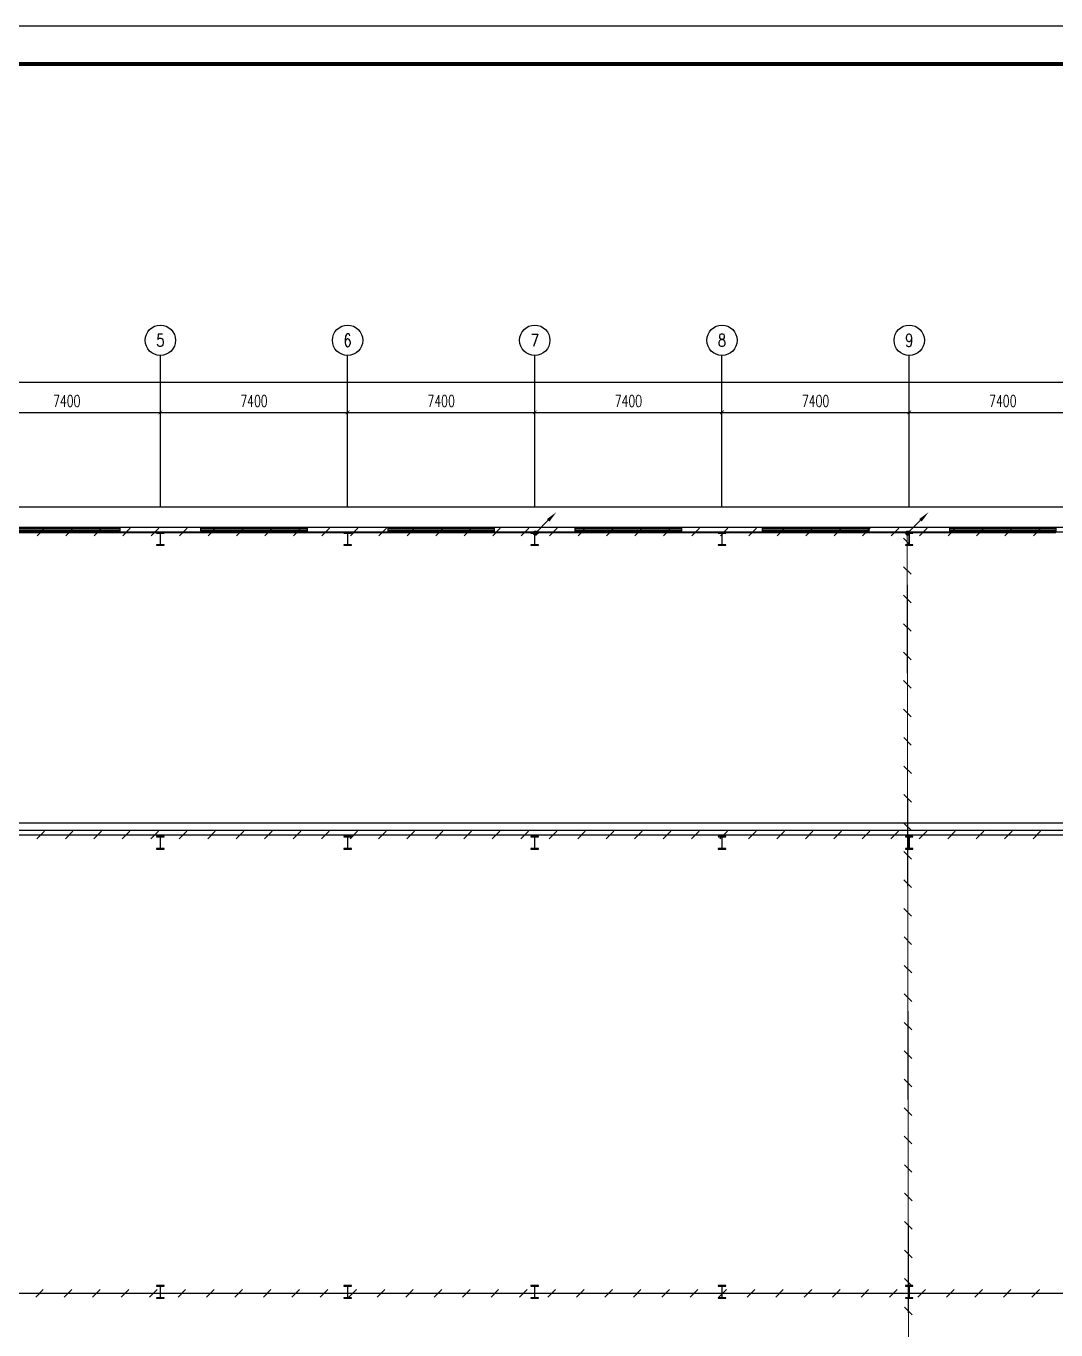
# Model space of a CAD drawing. Extents: x 1751103 to 2598738, y -609732 to 659428.
# Drawn here: x 2132139 to 2172848, y -222593 to -171080 of the extents above; entities that cross this region are included whole.
import ezdxf
from ezdxf.enums import TextEntityAlignment as Align

# ---------------------------------------------------------------- set-up
doc = ezdxf.new("R2010")
doc.units = 0
doc.header["$LTSCALE"] = 1000
doc.header["$MEASUREMENT"] = 0
doc.linetypes.add('CENTER2', pattern=[1.14, 0.75, -0.13, 0.13, -0.13])
doc.layers.get('0').update_dxf_attribs({"linetype": 'CONTINUOUS'})
doc.layers.get('DEFPOINTS').update_dxf_attribs({"linetype": 'CONTINUOUS'})
for name, color, linetype in [('_TCH_MASK', 7, 'CONTINUOUS'), ('AXIS', 3, 'CONTINUOUS'), ('AXIS_TEXT', 7, 'CONTINUOUS'), ('COLUMN', 99, 'CONTINUOUS'), ('GROUND', 2, 'CONTINUOUS'), ('LWIRE', 4, 'CONTINUOUS'), ('PUB_TITLE', 4, 'CONTINUOUS'), ('SHTLN', 4, 'CONTINUOUS'), ('WALL', 9, 'CONTINUOUS'), ('WINDOW', 99, 'CONTINUOUS'), ('WIRE-接地', 4, 'CONTINUOUS')]:
    doc.layers.add(name, color=color, linetype=linetype)
doc.styles.add('_TCH_AXIS', font='COMPLEX', dxfattribs={"bigfont": 'GBCBIG'})
doc.styles.add('COMPLEX', font='COMPLEX')
doc.styles.add('DIM_FONT', font='SIMPLEX', dxfattribs={"width": 0.7, "bigfont": 'GBCBIG'})
doc.styles.get("Standard").update_dxf_attribs({"font": 'gbenor.shx', "bigfont": 'gbcbig.shx'})
doc.dimstyles.new('DIMN150', dxfattribs={"dimscale": 1.5, "dimtxt": 300, "dimasz": 100, "dimexe": 250, "dimexo": 300, "dimgap": 150, "dimtad": 1, "dimdec": 0, "dimzin": 0, "dimtxsty": 'DIM_FONT', "dimblk": 'ARCHTICK', "dimcen": 0.09, "dimclrt": 7, "dimazin": 3, "dimtfac": 1, "dimtdec": 0, "dimtix": 1, "dimtmove": 0, "dimatfit": 3, "dimtolj": 1, "dimtzin": 0})

# ---------------------------------------------------------------- blocks, each defined once
blk = doc.blocks.new('$WINLIB2D$00000001')
for p, q in [((-0.5, 0.5), (0.5, 0.5)), ((-0.5, 0.5), (-0.5, -0.5)), ((0.5, -0.5), (0.5, 0.5)), ((0.5, 0.167), (-0.5, 0.167)), ((0.5, -0.167), (-0.5, -0.167)), ((-0.5, -0.5), (0.5, -0.5))]:
    blk.add_line(p, q)
blk = doc.blocks.new('_AXISO')
blk.add_circle((0, 0), 0.5)
at = {"layer": 'AXIS_TEXT', "style": 'COMPLEX', "width": 1.041667}
blk.add_attdef('A', text='', height=0.56, dxfattribs=at).set_placement((-0.25, -0.28), (0.25, -0.28), align=Align.FIT)
blk = doc.blocks.new('_ARCHTICK')
at = {"color": 0, "linetype": 'BYBLOCK', "const_width": 0.15}
blk.add_lwpolyline([(-0.5, -0.5), (0.5, 0.5)], dxfattribs=at)
blk = doc.blocks.new('*D99')
at = {"layer": 'AXIS', "color": 0}
for p, q in [((2107648, 93942), (2107648, 98817)), ((2107648, 98442), (2315248, 98442)), ((2315248, 93942), (2315248, 98817))]:
    blk.add_line(p, q, dxfattribs=at)
at = {"layer": 'DEFPOINTS', "color": 0}
for p in [(2315248, 98442), (2107648, 93492), (2315248, 93492)]:
    blk.add_point(p, dxfattribs=at)
at = {"layer": 'AXIS', "color": 0, "xscale": 150, "yscale": 150, "zscale": 150, "rotation": 180}
blk.add_blockref('_ARCHTICK', (2107648, 98442), dxfattribs=at)
at = {"layer": 'AXIS', "color": 0, "xscale": 150, "yscale": 150, "zscale": 150}
blk.add_blockref('_ARCHTICK', (2315248, 98442), dxfattribs=at)
at = {"layer": 'AXIS', "color": 7, "insert": (2211448, 98892), "char_height": 450, "attachment_point": 5, "style": 'DIM_FONT'}
blk.add_mtext('\\A1;207600', dxfattribs=at)
blk = doc.blocks.new('*D104')
at = {"layer": 'AXIS', "color": 0}
for p, q in [((2130048, 93942), (2130048, 97617)), ((2137448, 93942), (2137448, 97617)), ((2130048, 97242), (2137448, 97242))]:
    blk.add_line(p, q, dxfattribs=at)
at = {"layer": 'DEFPOINTS', "color": 0}
for p in [(2137448, 97242), (2130048, 93492), (2137448, 93492)]:
    blk.add_point(p, dxfattribs=at)
at = {"layer": 'AXIS', "color": 0, "xscale": 150, "yscale": 150, "zscale": 150, "rotation": 180}
blk.add_blockref('_ARCHTICK', (2130048, 97242), dxfattribs=at)
at = {"layer": 'AXIS', "color": 0, "xscale": 150, "yscale": 150, "zscale": 150}
blk.add_blockref('_ARCHTICK', (2137448, 97242), dxfattribs=at)
at = {"layer": 'AXIS', "color": 7, "insert": (2133748, 97692), "char_height": 450, "attachment_point": 5, "style": 'DIM_FONT'}
blk.add_mtext('\\A1;7400', dxfattribs=at)
blk = doc.blocks.new('*D105')
at = {"layer": 'AXIS', "color": 0}
for p, q in [((2137448, 93942), (2137448, 97617)), ((2144848, 93942), (2144848, 97617)), ((2137448, 97242), (2144848, 97242))]:
    blk.add_line(p, q, dxfattribs=at)
at = {"layer": 'DEFPOINTS', "color": 0}
for p in [(2144848, 97242), (2137448, 93492), (2144848, 93492)]:
    blk.add_point(p, dxfattribs=at)
at = {"layer": 'AXIS', "color": 0, "xscale": 150, "yscale": 150, "zscale": 150, "rotation": 180}
blk.add_blockref('_ARCHTICK', (2137448, 97242), dxfattribs=at)
at = {"layer": 'AXIS', "color": 0, "xscale": 150, "yscale": 150, "zscale": 150}
blk.add_blockref('_ARCHTICK', (2144848, 97242), dxfattribs=at)
at = {"layer": 'AXIS', "color": 7, "insert": (2141148, 97692), "char_height": 450, "attachment_point": 5, "style": 'DIM_FONT'}
blk.add_mtext('\\A1;7400', dxfattribs=at)
blk = doc.blocks.new('*D106')
at = {"layer": 'AXIS', "color": 0}
for p, q in [((2144848, 93942), (2144848, 97617)), ((2152248, 93942), (2152248, 97617)), ((2144848, 97242), (2152248, 97242))]:
    blk.add_line(p, q, dxfattribs=at)
at = {"layer": 'DEFPOINTS', "color": 0}
for p in [(2152248, 97242), (2144848, 93492), (2152248, 93492)]:
    blk.add_point(p, dxfattribs=at)
at = {"layer": 'AXIS', "color": 0, "xscale": 150, "yscale": 150, "zscale": 150, "rotation": 180}
blk.add_blockref('_ARCHTICK', (2144848, 97242), dxfattribs=at)
at = {"layer": 'AXIS', "color": 0, "xscale": 150, "yscale": 150, "zscale": 150}
blk.add_blockref('_ARCHTICK', (2152248, 97242), dxfattribs=at)
at = {"layer": 'AXIS', "color": 7, "insert": (2148548, 97692), "char_height": 450, "attachment_point": 5, "style": 'DIM_FONT'}
blk.add_mtext('\\A1;7400', dxfattribs=at)
blk = doc.blocks.new('*D107')
at = {"layer": 'AXIS', "color": 0}
for p, q in [((2152248, 93942), (2152248, 97617)), ((2159648, 93942), (2159648, 97617)), ((2152248, 97242), (2159648, 97242))]:
    blk.add_line(p, q, dxfattribs=at)
at = {"layer": 'DEFPOINTS', "color": 0}
for p in [(2159648, 97242), (2152248, 93492), (2159648, 93492)]:
    blk.add_point(p, dxfattribs=at)
at = {"layer": 'AXIS', "color": 0, "xscale": 150, "yscale": 150, "zscale": 150, "rotation": 180}
blk.add_blockref('_ARCHTICK', (2152248, 97242), dxfattribs=at)
at = {"layer": 'AXIS', "color": 0, "xscale": 150, "yscale": 150, "zscale": 150}
blk.add_blockref('_ARCHTICK', (2159648, 97242), dxfattribs=at)
at = {"layer": 'AXIS', "color": 7, "insert": (2155948, 97692), "char_height": 450, "attachment_point": 5, "style": 'DIM_FONT'}
blk.add_mtext('\\A1;7400', dxfattribs=at)
blk = doc.blocks.new('*D108')
at = {"layer": 'AXIS', "color": 0}
for p, q in [((2159648, 93942), (2159648, 97617)), ((2167048, 93942), (2167048, 97617)), ((2159648, 97242), (2167048, 97242))]:
    blk.add_line(p, q, dxfattribs=at)
at = {"layer": 'DEFPOINTS', "color": 0}
for p in [(2167048, 97242), (2159648, 93492), (2167048, 93492)]:
    blk.add_point(p, dxfattribs=at)
at = {"layer": 'AXIS', "color": 0, "xscale": 150, "yscale": 150, "zscale": 150, "rotation": 180}
blk.add_blockref('_ARCHTICK', (2159648, 97242), dxfattribs=at)
at = {"layer": 'AXIS', "color": 0, "xscale": 150, "yscale": 150, "zscale": 150}
blk.add_blockref('_ARCHTICK', (2167048, 97242), dxfattribs=at)
at = {"layer": 'AXIS', "color": 7, "insert": (2163348, 97692), "char_height": 450, "attachment_point": 5, "style": 'DIM_FONT'}
blk.add_mtext('\\A1;7400', dxfattribs=at)
blk = doc.blocks.new('*D109')
at = {"layer": 'AXIS', "color": 0}
for p, q in [((2167048, 93942), (2167048, 97617)), ((2174448, 93942), (2174448, 97617)), ((2167048, 97242), (2174448, 97242))]:
    blk.add_line(p, q, dxfattribs=at)
at = {"layer": 'DEFPOINTS', "color": 0}
for p in [(2174448, 97242), (2167048, 93492), (2174448, 93492)]:
    blk.add_point(p, dxfattribs=at)
at = {"layer": 'AXIS', "color": 0, "xscale": 150, "yscale": 150, "zscale": 150, "rotation": 180}
blk.add_blockref('_ARCHTICK', (2167048, 97242), dxfattribs=at)
at = {"layer": 'AXIS', "color": 0, "xscale": 150, "yscale": 150, "zscale": 150}
blk.add_blockref('_ARCHTICK', (2174448, 97242), dxfattribs=at)
at = {"layer": 'AXIS', "color": 7, "insert": (2170748, 97692), "char_height": 450, "attachment_point": 5, "style": 'DIM_FONT'}
blk.add_mtext('\\A1;7400', dxfattribs=at)
blk = doc.blocks.new('$TELECSYS$00000008')
blk.add_line((0.4, 0.4), (-0.4, -0.4))
blk = doc.blocks.new('$TELECSYS$00000079')
for p, q in [((0.7, 0.7), (0, 0)), ((0.104, 0.104), (0.104, 0.104)), ((-0.104, -0.104), (-0.104, -0.104))]:
    blk.add_line(p, q)
at = {"const_width": 0.142}
blk.add_lwpolyline([(-0.071, 0, 1), (0.071, 0, 1)], format="xyb", close=True, dxfattribs=at)
blk.add_solid([(0.63, 0.77), (0.77, 0.63), (1.15, 1.15)])
at = {"width": 0.8, "flags": 9}
blk.add_attdef('A', (0, 0), '', height=0.00002, dxfattribs=at)
blk = doc.blocks.new('W2')
at = {"layer": '_TCH_MASK', "color": 8}
for p, q in [((2107847.9, 81025.1), (2211597.9, 81025.1)), ((2211597.9, 80725.1), (2107847.9, 80725.1))]:
    blk.add_line(p, q, dxfattribs=at)
at = {"layer": 'AXIS', "color": 8}
for p, q in [((2137447.9, 93491.5), (2137447.9, 99491.5)), ((2144847.9, 93491.5), (2144847.9, 99491.5)), ((2152247.9, 93491.5), (2152247.9, 99491.5)), ((2159647.9, 93491.5), (2159647.9, 99491.5)), ((2167047.9, 93491.5), (2167047.9, 99491.5))]:
    blk.add_line(p, q, dxfattribs=at)
at = {"layer": 'COLUMN', "color": 8}
for p, q in [((2137597.9, 92491.5), (2137297.9, 92491.5)), ((2137297.9, 92491.5), (2137297.9, 92473.5)), ((2137297.9, 92473.5), (2137437.9, 92473.5)), ((2137437.9, 92473.5), (2137442.9, 92468.5)), ((2137442.9, 92468.5), (2137442.9, 92014.5)), ((2137452.9, 92468.5), (2137457.9, 92473.5)), ((2137452.9, 92014.5), (2137452.9, 92468.5)), ((2137457.9, 92473.5), (2137597.9, 92473.5)), ((2137597.9, 92473.5), (2137597.9, 92491.5)), ((2144997.9, 92491.5), (2144697.9, 92491.5)), ((2144697.9, 92491.5), (2144697.9, 92473.5)), ((2144697.9, 92473.5), (2144837.9, 92473.5)), ((2144837.9, 92473.5), (2144842.9, 92468.5)), ((2144842.9, 92468.5), (2144842.9, 92014.5)), ((2144852.9, 92468.5), (2144857.9, 92473.5)), ((2144852.9, 92014.5), (2144852.9, 92468.5)), ((2144857.9, 92473.5), (2144997.9, 92473.5)), ((2144997.9, 92473.5), (2144997.9, 92491.5)), ((2152397.9, 92491.5), (2152097.9, 92491.5)), ((2152097.9, 92491.5), (2152097.9, 92473.5)), ((2152097.9, 92473.5), (2152237.9, 92473.5)), ((2152237.9, 92473.5), (2152242.9, 92468.5)), ((2152242.9, 92468.5), (2152242.9, 92014.5)), ((2152252.9, 92468.5), (2152257.9, 92473.5)), ((2152252.9, 92014.5), (2152252.9, 92468.5)), ((2152257.9, 92473.5), (2152397.9, 92473.5)), ((2152397.9, 92473.5), (2152397.9, 92491.5)), ((2159797.9, 92491.5), (2159497.9, 92491.5)), ((2159497.9, 92491.5), (2159497.9, 92473.5)), ((2159497.9, 92473.5), (2159637.9, 92473.5)), ((2159637.9, 92473.5), (2159642.9, 92468.5)), ((2159642.9, 92468.5), (2159642.9, 92014.5)), ((2159652.9, 92468.5), (2159657.9, 92473.5)), ((2159652.9, 92014.5), (2159652.9, 92468.5)), ((2159657.9, 92473.5), (2159797.9, 92473.5)), ((2159797.9, 92473.5), (2159797.9, 92491.5)), ((2167197.9, 92491.5), (2166897.9, 92491.5)), ((2166897.9, 92491.5), (2166897.9, 92473.5)), ((2166897.9, 92473.5), (2167037.9, 92473.5)), ((2167037.9, 92473.5), (2167042.9, 92468.5)), ((2167042.9, 92468.5), (2167042.9, 92014.5)), ((2167052.9, 92468.5), (2167057.9, 92473.5)), ((2167052.9, 92014.5), (2167052.9, 92468.5)), ((2167057.9, 92473.5), (2167197.9, 92473.5)), ((2167197.9, 92473.5), (2167197.9, 92491.5)), ((2137437.9, 92009.5), (2137297.9, 92009.5)), ((2137297.9, 92009.5), (2137297.9, 91991.5)), ((2137297.9, 91991.5), (2137597.9, 91991.5)), ((2137442.9, 92014.5), (2137437.9, 92009.5)), ((2137457.9, 92009.5), (2137452.9, 92014.5)), ((2137597.9, 92009.5), (2137457.9, 92009.5)), ((2137597.9, 91991.5), (2137597.9, 92009.5)), ((2144837.9, 92009.5), (2144697.9, 92009.5)), ((2144697.9, 92009.5), (2144697.9, 91991.5)), ((2144697.9, 91991.5), (2144997.9, 91991.5)), ((2144842.9, 92014.5), (2144837.9, 92009.5)), ((2144857.9, 92009.5), (2144852.9, 92014.5)), ((2144997.9, 92009.5), (2144857.9, 92009.5)), ((2144997.9, 91991.5), (2144997.9, 92009.5)), ((2152237.9, 92009.5), (2152097.9, 92009.5)), ((2152097.9, 92009.5), (2152097.9, 91991.5)), ((2152097.9, 91991.5), (2152397.9, 91991.5)), ((2152242.9, 92014.5), (2152237.9, 92009.5)), ((2152257.9, 92009.5), (2152252.9, 92014.5)), ((2152397.9, 92009.5), (2152257.9, 92009.5)), ((2152397.9, 91991.5), (2152397.9, 92009.5)), ((2159637.9, 92009.5), (2159497.9, 92009.5)), ((2159497.9, 92009.5), (2159497.9, 91991.5)), ((2159497.9, 91991.5), (2159797.9, 91991.5)), ((2159642.9, 92014.5), (2159637.9, 92009.5)), ((2159657.9, 92009.5), (2159652.9, 92014.5)), ((2159797.9, 92009.5), (2159657.9, 92009.5)), ((2159797.9, 91991.5), (2159797.9, 92009.5)), ((2167037.9, 92009.5), (2166897.9, 92009.5)), ((2166897.9, 92009.5), (2166897.9, 91991.5)), ((2166897.9, 91991.5), (2167197.9, 91991.5)), ((2167042.9, 92014.5), (2167037.9, 92009.5)), ((2167057.9, 92009.5), (2167052.9, 92014.5)), ((2167197.9, 92009.5), (2167057.9, 92009.5)), ((2167197.9, 91991.5), (2167197.9, 92009.5)), ((2137597.9, 80491.5), (2137297.9, 80491.5)), ((2137297.9, 80491.5), (2137297.9, 80473.5)), ((2137297.9, 80473.5), (2137437.9, 80473.5)), ((2137437.9, 80473.5), (2137442.9, 80468.5)), ((2137442.9, 80468.5), (2137442.9, 80014.5)), ((2137452.9, 80468.5), (2137457.9, 80473.5)), ((2137452.9, 80014.5), (2137452.9, 80468.5)), ((2137457.9, 80473.5), (2137597.9, 80473.5)), ((2137597.9, 80473.5), (2137597.9, 80491.5)), ((2144997.9, 80491.5), (2144697.9, 80491.5)), ((2144697.9, 80491.5), (2144697.9, 80473.5)), ((2144697.9, 80473.5), (2144837.9, 80473.5)), ((2144837.9, 80473.5), (2144842.9, 80468.5)), ((2144842.9, 80468.5), (2144842.9, 80014.5)), ((2144852.9, 80468.5), (2144857.9, 80473.5)), ((2144852.9, 80014.5), (2144852.9, 80468.5)), ((2144857.9, 80473.5), (2144997.9, 80473.5)), ((2144997.9, 80473.5), (2144997.9, 80491.5)), ((2152397.9, 80491.5), (2152097.9, 80491.5)), ((2152097.9, 80491.5), (2152097.9, 80473.5)), ((2152097.9, 80473.5), (2152237.9, 80473.5)), ((2152237.9, 80473.5), (2152242.9, 80468.5)), ((2152242.9, 80468.5), (2152242.9, 80014.5)), ((2152252.9, 80468.5), (2152257.9, 80473.5)), ((2152252.9, 80014.5), (2152252.9, 80468.5)), ((2152257.9, 80473.5), (2152397.9, 80473.5)), ((2152397.9, 80473.5), (2152397.9, 80491.5)), ((2159797.9, 80491.5), (2159497.9, 80491.5)), ((2159497.9, 80491.5), (2159497.9, 80473.5)), ((2159497.9, 80473.5), (2159637.9, 80473.5)), ((2159637.9, 80473.5), (2159642.9, 80468.5)), ((2159642.9, 80468.5), (2159642.9, 80014.5)), ((2159652.9, 80468.5), (2159657.9, 80473.5)), ((2159652.9, 80014.5), (2159652.9, 80468.5)), ((2159657.9, 80473.5), (2159797.9, 80473.5)), ((2159797.9, 80473.5), (2159797.9, 80491.5)), ((2167197.9, 80491.5), (2166897.9, 80491.5)), ((2166897.9, 80491.5), (2166897.9, 80473.5)), ((2166897.9, 80473.5), (2167037.9, 80473.5)), ((2167037.9, 80473.5), (2167042.9, 80468.5)), ((2167042.9, 80468.5), (2167042.9, 80014.5)), ((2167052.9, 80468.5), (2167057.9, 80473.5)), ((2167052.9, 80014.5), (2167052.9, 80468.5)), ((2167057.9, 80473.5), (2167197.9, 80473.5)), ((2167197.9, 80473.5), (2167197.9, 80491.5)), ((2137437.9, 80009.5), (2137297.9, 80009.5)), ((2137297.9, 80009.5), (2137297.9, 79991.5)), ((2137297.9, 79991.5), (2137597.9, 79991.5)), ((2137442.9, 80014.5), (2137437.9, 80009.5)), ((2137457.9, 80009.5), (2137452.9, 80014.5)), ((2137597.9, 80009.5), (2137457.9, 80009.5)), ((2137597.9, 79991.5), (2137597.9, 80009.5)), ((2144837.9, 80009.5), (2144697.9, 80009.5)), ((2144697.9, 80009.5), (2144697.9, 79991.5)), ((2144697.9, 79991.5), (2144997.9, 79991.5)), ((2144842.9, 80014.5), (2144837.9, 80009.5)), ((2144857.9, 80009.5), (2144852.9, 80014.5)), ((2144997.9, 80009.5), (2144857.9, 80009.5)), ((2144997.9, 79991.5), (2144997.9, 80009.5)), ((2152237.9, 80009.5), (2152097.9, 80009.5)), ((2152097.9, 80009.5), (2152097.9, 79991.5)), ((2152097.9, 79991.5), (2152397.9, 79991.5)), ((2152242.9, 80014.5), (2152237.9, 80009.5)), ((2152257.9, 80009.5), (2152252.9, 80014.5)), ((2152397.9, 80009.5), (2152257.9, 80009.5)), ((2152397.9, 79991.5), (2152397.9, 80009.5)), ((2159637.9, 80009.5), (2159497.9, 80009.5)), ((2159497.9, 80009.5), (2159497.9, 79991.5)), ((2159497.9, 79991.5), (2159797.9, 79991.5)), ((2159642.9, 80014.5), (2159637.9, 80009.5)), ((2159657.9, 80009.5), (2159652.9, 80014.5)), ((2159797.9, 80009.5), (2159657.9, 80009.5)), ((2159797.9, 79991.5), (2159797.9, 80009.5)), ((2167037.9, 80009.5), (2166897.9, 80009.5)), ((2166897.9, 80009.5), (2166897.9, 79991.5)), ((2166897.9, 79991.5), (2167197.9, 79991.5)), ((2167042.9, 80014.5), (2167037.9, 80009.5)), ((2167057.9, 80009.5), (2167052.9, 80014.5)), ((2167197.9, 80009.5), (2167057.9, 80009.5)), ((2167197.9, 79991.5), (2167197.9, 80009.5)), ((2137597.9, 62741.5), (2137297.9, 62741.5)), ((2137297.9, 62741.5), (2137297.9, 62723.5)), ((2137297.9, 62723.5), (2137437.9, 62723.5)), ((2137437.9, 62723.5), (2137442.9, 62718.5)), ((2137442.9, 62718.5), (2137442.9, 62264.5)), ((2137452.9, 62718.5), (2137457.9, 62723.5)), ((2137452.9, 62264.5), (2137452.9, 62718.5)), ((2137457.9, 62723.5), (2137597.9, 62723.5)), ((2137597.9, 62723.5), (2137597.9, 62741.5)), ((2144997.9, 62741.5), (2144697.9, 62741.5)), ((2144697.9, 62741.5), (2144697.9, 62723.5)), ((2144697.9, 62723.5), (2144837.9, 62723.5)), ((2144837.9, 62723.5), (2144842.9, 62718.5)), ((2144842.9, 62718.5), (2144842.9, 62264.5)), ((2144852.9, 62718.5), (2144857.9, 62723.5)), ((2144852.9, 62264.5), (2144852.9, 62718.5)), ((2144857.9, 62723.5), (2144997.9, 62723.5)), ((2144997.9, 62723.5), (2144997.9, 62741.5)), ((2152397.9, 62741.5), (2152097.9, 62741.5)), ((2152097.9, 62741.5), (2152097.9, 62723.5)), ((2152097.9, 62723.5), (2152237.9, 62723.5)), ((2152237.9, 62723.5), (2152242.9, 62718.5)), ((2152242.9, 62718.5), (2152242.9, 62264.5)), ((2152252.9, 62718.5), (2152257.9, 62723.5)), ((2152252.9, 62264.5), (2152252.9, 62718.5)), ((2152257.9, 62723.5), (2152397.9, 62723.5)), ((2152397.9, 62723.5), (2152397.9, 62741.5)), ((2159797.9, 62741.5), (2159497.9, 62741.5)), ((2159497.9, 62741.5), (2159497.9, 62723.5)), ((2159497.9, 62723.5), (2159637.9, 62723.5)), ((2159637.9, 62723.5), (2159642.9, 62718.5)), ((2159642.9, 62718.5), (2159642.9, 62264.5)), ((2159652.9, 62718.5), (2159657.9, 62723.5)), ((2159652.9, 62264.5), (2159652.9, 62718.5)), ((2159657.9, 62723.5), (2159797.9, 62723.5)), ((2159797.9, 62723.5), (2159797.9, 62741.5)), ((2167197.9, 62741.5), (2166897.9, 62741.5)), ((2166897.9, 62741.5), (2166897.9, 62723.5)), ((2166897.9, 62723.5), (2167037.9, 62723.5)), ((2167037.9, 62723.5), (2167042.9, 62718.5)), ((2167042.9, 62718.5), (2167042.9, 62264.5)), ((2167052.9, 62718.5), (2167057.9, 62723.5)), ((2167052.9, 62264.5), (2167052.9, 62718.5)), ((2167057.9, 62723.5), (2167197.9, 62723.5)), ((2167197.9, 62723.5), (2167197.9, 62741.5)), ((2137437.9, 62259.5), (2137297.9, 62259.5)), ((2137297.9, 62259.5), (2137297.9, 62241.5)), ((2137297.9, 62241.5), (2137597.9, 62241.5)), ((2137442.9, 62264.5), (2137437.9, 62259.5)), ((2137457.9, 62259.5), (2137452.9, 62264.5)), ((2137597.9, 62259.5), (2137457.9, 62259.5)), ((2137597.9, 62241.5), (2137597.9, 62259.5)), ((2144837.9, 62259.5), (2144697.9, 62259.5)), ((2144697.9, 62259.5), (2144697.9, 62241.5)), ((2144697.9, 62241.5), (2144997.9, 62241.5)), ((2144842.9, 62264.5), (2144837.9, 62259.5)), ((2144857.9, 62259.5), (2144852.9, 62264.5)), ((2144997.9, 62259.5), (2144857.9, 62259.5)), ((2144997.9, 62241.5), (2144997.9, 62259.5)), ((2152237.9, 62259.5), (2152097.9, 62259.5)), ((2152097.9, 62259.5), (2152097.9, 62241.5)), ((2152097.9, 62241.5), (2152397.9, 62241.5)), ((2152242.9, 62264.5), (2152237.9, 62259.5)), ((2152257.9, 62259.5), (2152252.9, 62264.5)), ((2152397.9, 62259.5), (2152257.9, 62259.5)), ((2152397.9, 62241.5), (2152397.9, 62259.5)), ((2159637.9, 62259.5), (2159497.9, 62259.5)), ((2159497.9, 62259.5), (2159497.9, 62241.5)), ((2159497.9, 62241.5), (2159797.9, 62241.5)), ((2159642.9, 62264.5), (2159637.9, 62259.5)), ((2159657.9, 62259.5), (2159652.9, 62264.5)), ((2159797.9, 62259.5), (2159657.9, 62259.5)), ((2159797.9, 62241.5), (2159797.9, 62259.5)), ((2167037.9, 62259.5), (2166897.9, 62259.5)), ((2166897.9, 62259.5), (2166897.9, 62241.5)), ((2166897.9, 62241.5), (2167197.9, 62241.5)), ((2167042.9, 62264.5), (2167037.9, 62259.5)), ((2167057.9, 62259.5), (2167052.9, 62264.5)), ((2167197.9, 62259.5), (2167057.9, 62259.5)), ((2167197.9, 62241.5), (2167197.9, 62259.5))]:
    blk.add_line(p, q, dxfattribs=at)
at = {"layer": 'GROUND', "color": 8}
for p, q in [((2197547.9, 93491.5), (2121747.9, 93491.5)), ((2197547.9, 92691.5), (2121747.9, 92691.5))]:
    blk.add_line(p, q, dxfattribs=at)
at = {"layer": 'WALL', "color": 8}
for p, q in [((2137447.9, 92691.5), (2135847.9, 92691.5)), ((2135847.9, 92691.5), (2135847.9, 92491.5)), ((2135847.9, 92491.5), (2137297.9, 92491.5)), ((2139047.9, 92691.5), (2137447.9, 92691.5)), ((2137597.9, 92491.5), (2139047.9, 92491.5)), ((2139047.9, 92491.5), (2139047.9, 92691.5)), ((2144847.9, 92691.5), (2143247.9, 92691.5)), ((2143247.9, 92691.5), (2143247.9, 92491.5)), ((2143247.9, 92491.5), (2144697.9, 92491.5)), ((2146447.9, 92691.5), (2144847.9, 92691.5)), ((2144997.9, 92491.5), (2146447.9, 92491.5)), ((2146447.9, 92491.5), (2146447.9, 92691.5)), ((2152247.9, 92691.5), (2150647.9, 92691.5)), ((2150647.9, 92691.5), (2150647.9, 92491.5)), ((2150647.9, 92491.5), (2152097.9, 92491.5)), ((2153847.9, 92691.5), (2152247.9, 92691.5)), ((2152397.9, 92491.5), (2153847.9, 92491.5)), ((2153847.9, 92491.5), (2153847.9, 92691.5)), ((2159647.9, 92691.5), (2158047.9, 92691.5)), ((2158047.9, 92691.5), (2158047.9, 92491.5)), ((2158047.9, 92491.5), (2159497.9, 92491.5)), ((2161247.9, 92691.5), (2159647.9, 92691.5)), ((2159797.9, 92491.5), (2161247.9, 92491.5)), ((2161247.9, 92491.5), (2161247.9, 92691.5)), ((2167047.9, 92691.5), (2165447.9, 92691.5)), ((2165447.9, 92691.5), (2165447.9, 92491.5)), ((2165447.9, 92491.5), (2166897.9, 92491.5)), ((2168647.9, 92691.5), (2167047.9, 92691.5)), ((2167197.9, 92491.5), (2168647.9, 92491.5)), ((2168647.9, 92491.5), (2168647.9, 92691.5))]:
    blk.add_line(p, q, dxfattribs=at)
at = {"layer": 'AXIS', "color": 8}
ref = blk.add_blockref('_AXISO', (2137447.9, 100091.5), dxfattribs=dict(at, xscale=1200, yscale=1200, zscale=1200))
ref.add_attrib('A', '5', dxfattribs={"layer": 'AXIS_TEXT', "color": 8, "height": 493.2, "style": '_TCH_AXIS'}).set_placement((2137283.5, 99844.9), (2137612.3, 99844.9), align=Align.FIT)
ref = blk.add_blockref('_AXISO', (2144847.9, 100091.5), dxfattribs=dict(at, xscale=1200, yscale=1200, zscale=1200))
ref.add_attrib('A', '6', dxfattribs={"layer": 'AXIS_TEXT', "color": 8, "height": 506.1, "style": '_TCH_AXIS', "width": 0.928571}).set_placement((2144691.2, 99838.5), (2145004.5, 99838.5), align=Align.FIT)
ref = blk.add_blockref('_AXISO', (2152247.9, 100091.5), dxfattribs=dict(at, xscale=1200, yscale=1200, zscale=1200))
ref.add_attrib('A', '7', dxfattribs={"layer": 'AXIS_TEXT', "color": 8, "height": 493.2, "style": '_TCH_AXIS'}).set_placement((2152083.5, 99844.9), (2152412.3, 99844.9), align=Align.FIT)
ref = blk.add_blockref('_AXISO', (2159647.9, 100091.5), dxfattribs=dict(at, xscale=1200, yscale=1200, zscale=1200))
ref.add_attrib('A', '8', dxfattribs={"layer": 'AXIS_TEXT', "color": 8, "height": 493.2, "style": '_TCH_AXIS'}).set_placement((2159483.5, 99844.9), (2159812.3, 99844.9), align=Align.FIT)
ref = blk.add_blockref('_AXISO', (2167047.9, 100091.5), dxfattribs=dict(at, xscale=1200, yscale=1200, zscale=1200))
ref.add_attrib('A', '9', dxfattribs={"layer": 'AXIS_TEXT', "color": 8, "height": 506.1, "style": '_TCH_AXIS', "width": 0.928571}).set_placement((2166891.2, 99838.5), (2167204.5, 99838.5), align=Align.FIT)
at = {"layer": 'WINDOW', "color": 8, "xscale": 4200, "yscale": -200, "zscale": 4200}
for p in [(2133747.9, 92591.5), (2141147.9, 92591.5), (2148547.9, 92591.5), (2155947.9, 92591.5), (2163347.9, 92591.5), (2170747.9, 92591.5)]:
    blk.add_blockref('$WINLIB2D$00000001', p, dxfattribs=at)
at = {"layer": 'AXIS', "color": 8}
for p1, p2, distance, picture, middle in [((2107647.9, 93491.5), (2315247.9, 93491.5), 4950, '*D99', (2211447.9, 98891.5)), ((2130047.9, 93491.5), (2137447.9, 93491.5), 3750, '*D104', (2133747.9, 97691.5)), ((2137447.9, 93491.5), (2144847.9, 93491.5), 3750, '*D105', (2141147.9, 97691.5)), ((2144847.9, 93491.5), (2152247.9, 93491.5), 3750, '*D106', (2148547.9, 97691.5)), ((2152247.9, 93491.5), (2159647.9, 93491.5), 3750, '*D107', (2155947.9, 97691.5)), ((2159647.9, 93491.5), (2167047.9, 93491.5), 3750, '*D108', (2163347.9, 97691.5)), ((2167047.9, 93491.5), (2174447.9, 93491.5), 3750, '*D109', (2170747.9, 97691.5))]:
    dim = blk.add_aligned_dim(p1=p1, p2=p2, distance=distance, dimstyle='DIMN150', dxfattribs=at)
    dim.commit()
    dim.dimension.update_dxf_attribs({"geometry": picture, "text_midpoint": middle})

msp = doc.modelspace()

# ---------------------------------------------------------------- linework, layer by layer
at = {"layer": 'PUB_TITLE'}
msp.add_lwpolyline([(2088595, -260180), (2340895, -260180), (2340895, -171080), (2088595, -171080)], close=True, dxfattribs=at)
at = {"layer": 'PUB_TITLE', "const_width": 150}
msp.add_lwpolyline([(2092345, -258680), (2339395, -258680), (2339395, -172580), (2092345, -172580)], close=True, dxfattribs=at)
at = {"layer": 'WIRE-接地', "linetype": 'CENTER2', "const_width": 45}
for points in [[(2107820, -191066), (2211647, -191066), (2211647, -203042), (2315090, -203042), (2315090, -239125), (2107792, -239125), (2107792, -191067)], [(2167043, -239070), (2166968, -191111)], [(2211647, -203042), (2107792, -203042)], [(2107792, -221148), (2315048, -221148)]]:
    msp.add_lwpolyline(points, dxfattribs=at)

# ---------------------------------------------------------------- block references
msp.add_blockref('W2', (0, -283585))
at = {"layer": 'LWIRE', "xscale": 720, "yscale": 720, "zscale": 720}
for p in [(2152274, -191111), (2166987, -191111)]:
    msp.add_blockref('$TELECSYS$00000079', p, dxfattribs=at)
at = {"layer": 'SHTLN', "xscale": 375, "yscale": 375, "zscale": 375}
for p in [(2132733, -191066), (2133858, -191066), (2134983, -191066), (2136108, -191066), (2137233, -191066), (2138358, -191066), (2139483, -191066), (2140608, -191066), (2141733, -191066), (2142858, -191066), (2143983, -191066), (2145108, -191066), (2146233, -191066), (2147358, -191066), (2148483, -191066), (2149608, -191066), (2150733, -191066), (2151858, -191066), (2152983, -191066), (2154108, -191066), (2155233, -191066), (2156358, -191066), (2157483, -191066), (2158608, -191066), (2159733, -191066), (2160858, -191066), (2161983, -191066), (2163108, -191066), (2164233, -191066), (2165358, -191066), (2166483, -191066), (2167608, -191066), (2168733, -191066), (2169858, -191066), (2170983, -191066), (2172108, -191066)]:
    msp.add_blockref('$TELECSYS$00000008', p, dxfattribs=at)
for p, rotation in [((2166968, -191466), 90.08960111679657), ((2166970, -192591), 90.08960111679657), ((2166972, -193716), 90.08960111679657), ((2166974, -194841), 90.08960111679657), ((2166975, -195966), 90.08960111679657), ((2166977, -197091), 90.08960111679657), ((2166979, -198216), 90.08960111679657), ((2166981, -199341), 90.08960111679657), ((2166983, -200466), 90.08960111679657), ((2166984, -201591), 90.08960111679657), ((2132719, -203042), 180), ((2133844, -203042), 180), ((2134969, -203042), 180), ((2136094, -203042), 180), ((2137219, -203042), 180), ((2138344, -203042), 180), ((2139469, -203042), 180), ((2140594, -203042), 180), ((2141719, -203042), 180), ((2142844, -203042), 180), ((2143969, -203042), 180), ((2145094, -203042), 180), ((2146219, -203042), 180), ((2147344, -203042), 180), ((2148469, -203042), 180), ((2149594, -203042), 180), ((2150719, -203042), 180), ((2151844, -203042), 180), ((2152969, -203042), 180), ((2154094, -203042), 180), ((2155219, -203042), 180), ((2156344, -203042), 180), ((2157469, -203042), 180), ((2158594, -203042), 180), ((2159719, -203042), 180), ((2160844, -203042), 180), ((2161969, -203042), 180), ((2163094, -203042), 180), ((2164219, -203042), 180), ((2165344, -203042), 180), ((2166469, -203042), 180), ((2166986, -202716), 90.08960111679657), ((2167594, -203042), 180), ((2168719, -203042), 180), ((2169844, -203042), 180), ((2170969, -203042), 180), ((2172094, -203042), 180), ((2166988, -203841), 90.08960111679657), ((2166990, -204966), 90.08960111679657), ((2166991, -206091), 90.08960111679657), ((2166993, -207216), 90.08960111679657), ((2166995, -208341), 90.08960111679657), ((2166997, -209466), 90.08960111679657), ((2166998, -210591), 90.08960111679657), ((2167000, -211716), 90.08960111679657), ((2167002, -212841), 90.08960111679657), ((2167004, -213966), 90.08960111679657), ((2167005, -215091), 90.08960111679657), ((2167007, -216216), 90.08960111679657), ((2167009, -217341), 90.08960111679657), ((2167011, -218466), 90.08960111679657), ((2167012, -219591), 90.08960111679657), ((2167014, -220716), 90.08960111679657), ((2132670, -221148), 359.9999999997628), ((2133795, -221148), 359.9999999997628), ((2134920, -221148), 359.9999999997628), ((2136045, -221148), 359.9999999997628), ((2137170, -221148), 359.9999999997628), ((2138295, -221148), 359.9999999997628), ((2139420, -221148), 359.9999999997628), ((2140545, -221148), 359.9999999997628), ((2141670, -221148), 359.9999999997628), ((2142795, -221148), 359.9999999997628), ((2143920, -221148), 359.9999999997628), ((2145045, -221148), 359.9999999997628), ((2146170, -221148), 359.9999999997628), ((2147295, -221148), 359.9999999997628), ((2148420, -221148), 359.9999999997628), ((2149545, -221148), 359.9999999997628), ((2150670, -221148), 359.9999999997628), ((2151795, -221148), 359.9999999997628), ((2152920, -221148), 359.9999999997628), ((2154045, -221148), 359.9999999997628), ((2155170, -221148), 359.9999999997628), ((2156295, -221148), 359.9999999997628), ((2157420, -221148), 359.9999999997628), ((2158545, -221148), 359.9999999997628), ((2159670, -221148), 359.9999999997628), ((2160795, -221148), 359.9999999997628), ((2161920, -221148), 359.9999999997628), ((2163045, -221148), 359.9999999997628), ((2164170, -221148), 359.9999999997628), ((2165295, -221148), 359.9999999997628), ((2166420, -221148), 359.9999999997628), ((2167545, -221148), 359.9999999997628), ((2168670, -221148), 359.9999999997628), ((2169795, -221148), 359.9999999997628), ((2170920, -221148), 359.9999999997628), ((2172045, -221148), 359.9999999997628), ((2167016, -221841), 90.08960111679657)]:
    msp.add_blockref('$TELECSYS$00000008', p, dxfattribs=dict(at, rotation=rotation))

doc.saveas('drawing.dxf')
